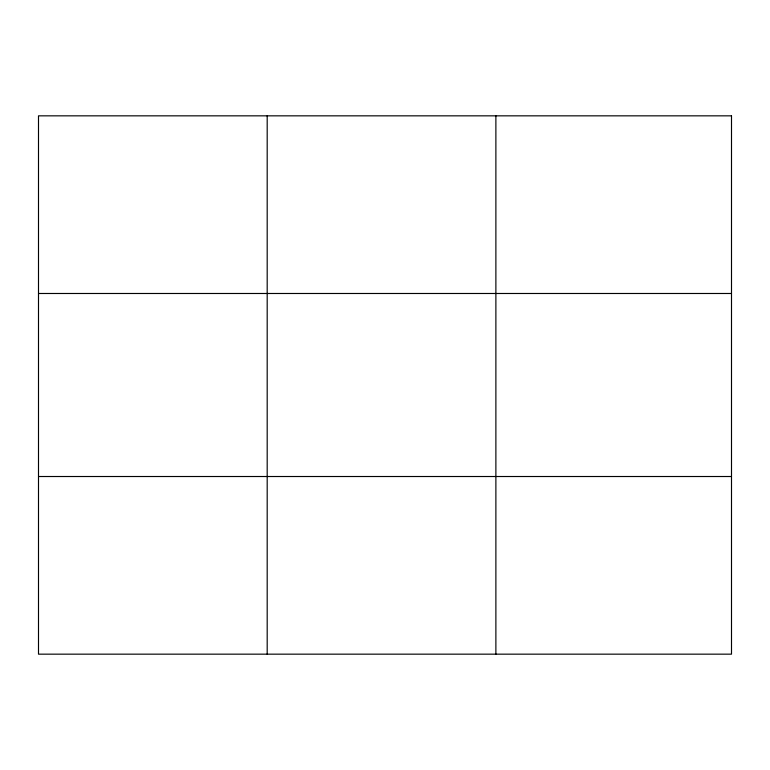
<?xml version="1.0" encoding="UTF-8"?>
<svg xmlns="http://www.w3.org/2000/svg" width="770" height="770" viewBox="0 0 770 770"><rect width="100%" height="100%" fill="white"/><g stroke="black" fill="none" stroke-linecap="round" stroke-linejoin="round"><path stroke-width="1.16" d="M267.19 115.837L267.19 654.163M495.88 115.837L495.88 654.163M38.5 293.486L731.5 293.486M38.5 476.514L731.5 476.514M731.5 115.837L731.5 654.163L38.5 654.163L38.5 115.837L731.5 115.837"/></g></svg>
